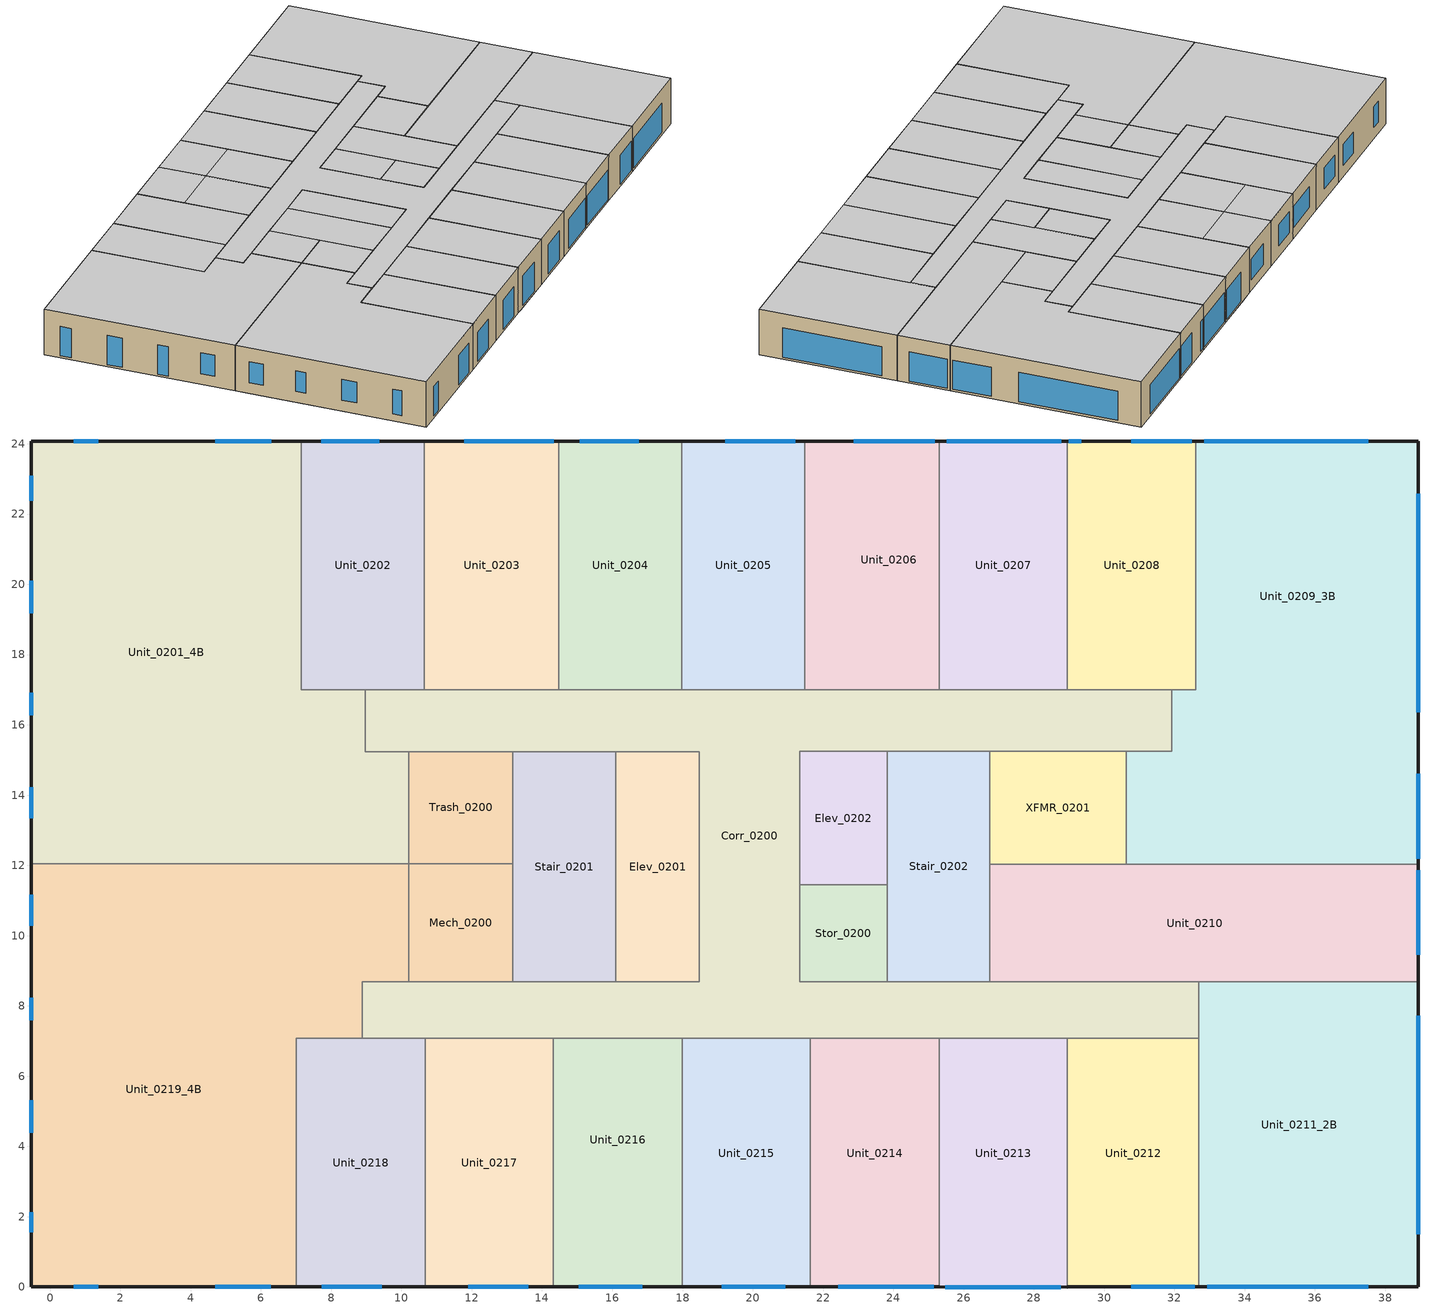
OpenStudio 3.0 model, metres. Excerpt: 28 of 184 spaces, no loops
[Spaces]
Unit_0219_4B
 floor outside: 10.21,12.05 10.21,8.69 7.01,8.69 7.01,11.25 -0.53,11.25 -0.53,12.05 z5.41
 floor adiabatic (Interior Floor): 8.88,8.69 8.88,7.07 7.01,7.07 7.01,8.69 z5.41; 7.01,11.25 7.01,0 -0.53,0 -0.53,11.25 z5.41
 wall outside: -0.53,12.05 -0.53,0 7.01,0 z5.41:8.46
 wall to Mech_0200: 10.21,8.69 10.21,12.05 z5.41:8.46
 wall to Corr_0200: 8.88,7.07 8.88,8.69 10.21,8.69 z5.41:8.46
 wall to Unit_0218: 7.01,0 7.01,7.07 8.88,7.07 z5.41:8.46
 wall to Unit_0201_4B: 10.21,12.05 -0.53,12.05 z5.41:8.46
 window (SEC-2015 Glazing - Fixed Metal Frame - N): -0.53,5.32 -0.53,4.39 / -0.53,11.16 -0.53,10.28 / -0.53,8.23 -0.53,7.59 z6.14:7.54; -0.53,2.13 -0.53,1.56 z5.86:7.53
 window: 4.7,0 6.27,0 / 0.67,0 1.37,0 z5.56:7.51
 ceiling adiabatic (Interior Ceiling): 7.01,0 7.01,7.07 8.88,7.07 8.88,8.69 10.21,8.69 10.21,12.05 -0.53,12.05 -0.53,0 z8.46
Unit_0218
 floor adiabatic (Interior Floor): 7.01,7.07 10.68,7.07 10.68,0 7.01,0 z5.41
 wall outside: 7.01,0 10.68,0 z5.41:8.46
 wall to Corr_0200: 10.68,7.07 8.88,7.07 z5.41:8.46
 wall to Unit_0217: 10.68,0 10.68,7.07 z5.41:8.46
 window: 7.73,0 9.44,0 z5.56:7.51
 ceiling adiabatic (Interior Ceiling): 10.68,0 10.68,7.07 7.01,7.07 7.01,0 z8.46
Unit_0217
 floor adiabatic (Interior Floor): 14.33,7.07 14.33,0 10.68,0 10.68,7.07 z5.41
 wall outside: 10.68,0 14.33,0 z5.41:8.46
 wall to Corr_0200: 14.33,7.07 10.68,7.07 z5.41:8.46
 wall to Unit_0216: 14.33,0 14.33,7.07 z5.41:8.46
 window: 11.9,0 13.61,0 z5.56:7.51
 ceiling adiabatic (Interior Ceiling): 14.33,0 14.33,7.07 10.68,7.07 10.68,0 z8.46
Unit_0216
 floor outside: 18,1.31 18,0 14.68,0 14.68,1.31 z5.41
 floor adiabatic (Interior Floor): 14.68,1.31 14.68,0 14.33,0 14.33,1.31 z5.41; 18,7.07 18,1.31 14.33,1.31 14.33,7.07 z5.41
 wall outside: 14.33,0 18,0 z5.41:8.46
 wall to Corr_0200: 18,7.07 14.33,7.07 z5.41:8.46
 wall to Unit_0215: 18,0 18,7.07 z5.41:8.46
 window: 15.05,0 16.85,0 z5.56:7.51
 ceiling adiabatic (Interior Ceiling): 14.33,0 18,0 18,7.07 14.33,7.07 z8.46
Unit_0215
 floor outside: 21.35,1.31 21.35,0.53 21.64,0.53 21.64,0 18,0 18,1.31 z5.41
 floor adiabatic (Interior Floor): 21.64,7.07 21.64,0.53 21.35,0.53 21.35,1.31 18,1.31 18,7.07 z5.41
 wall outside: 18,0 21.64,0 z5.41:8.46
 wall to Corr_0200: 21.64,7.07 18,7.07 z5.41:8.46
 wall to Unit_0214: 21.64,0 21.64,7.07 z5.41:8.46
 window: 19.11,0 20.92,0 z5.56:7.51
 ceiling adiabatic (Interior Ceiling): 18,0 21.64,0 21.64,7.07 18,7.07 z8.46
Unit_0214
 floor outside: 25.3,0.53 25.3,0 21.64,0 21.64,0.53 z5.41
 floor adiabatic (Interior Floor): 25.3,7.07 25.3,0.53 21.64,0.53 21.64,7.07 z5.41
 wall outside: 21.64,0 25.3,0 z5.41:8.46
 wall to Corr_0200: 25.3,7.07 21.64,7.07 z5.41:8.46
 wall to Unit_0213: 25.3,0 25.3,7.07 z5.41:8.46
 window: 22.43,0 25.14,0 z5.56:7.51
 ceiling adiabatic (Interior Ceiling): 25.3,0 25.3,7.07 21.64,7.07 21.64,0 z8.46
Unit_0213
 floor outside: 25.3,0.53 28.96,0.53 28.96,0 25.3,0 z5.41
 floor adiabatic (Interior Floor): 25.3,7.07 28.96,7.07 28.96,0.53 25.3,0.53 z5.41
 wall outside: 25.3,0 28.96,0 z5.41:8.46
 wall to Corr_0200: 28.96,7.07 25.3,7.07 z5.41:8.46
 wall to Unit_0212: 28.96,0 28.96,7.07 z5.41:8.46
 window: 25.49,0 28.77,0 z5.56:7.51
 ceiling adiabatic (Interior Ceiling): 28.96,0 28.96,7.07 25.3,7.07 25.3,0 z8.46
Unit_0212
 floor outside: 28.96,0.53 32.69,0.53 32.69,0 28.96,0 z5.41
 floor adiabatic (Interior Floor): 32.69,7.07 32.69,0.53 28.96,0.53 28.96,7.07 z5.41
 wall outside: 28.96,0 32.69,0 z5.41:8.46
 wall to Corr_0200: 32.69,7.07 28.96,7.07 z5.41:8.46
 wall to Unit_0211_2B: 32.69,0 32.69,7.07 z5.41:8.46
 window: 30.77,0 32.58,0 z5.56:7.51
 ceiling adiabatic (Interior Ceiling): 28.96,0 32.69,0 32.69,7.07 28.96,7.07 z8.46
Unit_0211_2B
 floor outside: 38.94,8.69 38.94,0 32.69,0 32.69,0.53 38.4,0.53 38.4,8.69 z5.41
 floor adiabatic (Interior Floor): 38.4,8.69 38.4,0.53 32.69,0.53 32.69,8.69 z5.41
 wall outside: 32.69,0 38.94,0 38.94,8.69 z5.41:8.46
 wall to Corr_0200: 32.69,8.69 32.69,7.07 z5.41:8.46
 wall to Unit_0210: 38.94,8.69 32.69,8.69 z5.41:8.46
 window: 38.94,1.49 38.94,7.73 / 32.94,0 37.52,0 z5.56:7.51
 ceiling adiabatic (Interior Ceiling): 38.94,0 38.94,8.69 32.69,8.69 32.69,0 z8.46
Corr_0200
 floor outside: 18.48,17.01 18.48,15.24 8.97,15.24 8.97,17.01 z5.41
 floor adiabatic (Interior Floor): 18.48,17.01 31.92,17.01 31.92,15.25 21.34,15.25 21.34,8.69 18.48,8.69 z5.41; 8.88,8.69 32.69,8.69 32.69,7.07 8.88,7.07 z5.41
 wall to Stair_0202: 26.75,8.69 23.83,8.69 / 23.83,15.25 26.75,15.25 z5.41:8.46
 wall to Unit_0210: 32.69,8.69 26.75,8.69 z5.41:8.46
 wall to Mech_0200: 13.17,8.69 10.21,8.69 z5.41:8.46
 wall to Stair_0201: 16.1,8.69 13.17,8.69 / 13.17,15.24 16.1,15.24 z5.41:8.46
 wall to Elev_0201: 16.1,15.24 18.48,15.24 18.48,8.69 16.1,8.69 z5.41:8.46
 wall to Trash_0200: 10.21,15.24 13.17,15.24 z5.41:8.46
 wall to Unit_0201_4B: 8.97,17.01 8.97,15.24 10.21,15.24 z5.41:8.46
 wall to Unit_0202: 10.66,17.01 8.97,17.01 z5.41:8.46
 wall to Unit_0203: 14.48,17.01 10.66,17.01 z5.41:8.46
 wall to Unit_0204: 17.98,17.01 14.48,17.01 z5.41:8.46
 wall to Unit_0205: 21.48,17.01 17.98,17.01 z5.41:8.46
 wall to Unit_0206: 25.31,17.01 21.48,17.01 z5.41:8.46
 wall to Unit_0207: 28.96,17.01 25.31,17.01 z5.41:8.46
 wall to Unit_0208: 31.92,17.01 28.96,17.01 z5.41:8.46
 wall to Unit_0209_3B: 30.63,15.25 31.92,15.25 31.92,17.01 z5.41:8.46
 wall to XFMR_0201: 26.75,15.25 30.63,15.25 z5.41:8.46
 wall to Elev_0202: 21.34,11.44 21.34,15.25 23.83,15.25 z5.41:8.46
 wall to Stor_0200: 23.83,8.69 21.34,8.69 21.34,11.44 z5.41:8.46
 ceiling adiabatic (Interior Ceiling): 32.69,7.07 32.69,8.69 21.34,8.69 21.34,15.25 31.92,15.25 31.92,17.01 8.97,17.01 8.97,15.24 18.48,15.24 18.48,8.69 8.88,8.69 8.88,7.07 z8.46
Mech_0200
 floor outside: 13.17,12.05 13.17,8.69 10.21,8.69 10.21,12.05 z5.41
 wall to Trash_0200: 13.17,12.05 10.21,12.05 z5.41:8.46
 wall to Stair_0201: 13.17,8.69 13.17,12.05 z5.41:8.46
 ceiling adiabatic (Interior Ceiling): 10.21,8.69 13.17,8.69 13.17,12.05 10.21,12.05 z8.46
Stair_0201
 floor adiabatic (Interior Floor): 16.1,15.24 16.1,8.69 13.17,8.69 13.17,15.24 z5.41
 wall to Trash_0200: 13.17,15.24 13.17,12.05 z5.41:8.46
 wall to Elev_0201: 16.1,8.69 16.1,15.24 z5.41:8.46
 ceiling adiabatic (Interior Ceiling): 16.1,8.69 16.1,15.24 13.17,15.24 13.17,8.69 z8.46
Elev_0201
 floor adiabatic (Interior Floor): 18.48,15.24 18.48,8.69 16.1,8.69 16.1,15.24 z5.41
 ceiling adiabatic (Interior Ceiling): 18.48,8.69 18.48,15.24 16.1,15.24 16.1,8.69 z8.46
Stor_0200
 floor adiabatic (Interior Floor): 23.83,11.44 23.83,8.69 21.34,8.69 21.34,11.44 z5.41
 wall to Elev_0202: 23.83,11.44 21.34,11.44 z5.41:8.46
 wall to Stair_0202: 23.83,8.69 23.83,11.44 z5.41:8.46
 ceiling adiabatic (Interior Ceiling): 23.83,8.69 23.83,11.44 21.34,11.44 21.34,8.69 z8.46
Stair_0202
 floor adiabatic (Interior Floor): 26.75,15.25 26.75,8.69 23.83,8.69 23.83,15.25 z5.41
 wall to Elev_0202: 23.83,15.25 23.83,11.44 z5.41:8.46
 wall to XFMR_0201: 26.75,12.03 26.75,15.25 z5.41:8.46
 wall to Unit_0210: 26.75,8.69 26.75,12.03 z5.41:8.46
 ceiling adiabatic (Interior Ceiling): 26.75,8.69 26.75,15.25 23.83,15.25 23.83,8.69 z8.46
Unit_0210
 floor outside: 38.94,12.03 38.94,8.69 38.4,8.69 38.4,12.03 z5.41
 floor adiabatic (Interior Floor): 38.4,12.03 38.4,8.69 26.75,8.69 26.75,12.03 z5.41
 wall outside: 38.94,8.69 38.94,12.03 z5.41:8.46
 wall to XFMR_0201: 30.63,12.03 26.75,12.03 z5.41:8.46
 wall to Unit_0209_3B: 38.94,12.03 30.63,12.03 z5.41:8.46
 window: 38.94,9.46 38.94,11.86 z5.56:7.51
 ceiling adiabatic (Interior Ceiling): 26.75,8.69 38.94,8.69 38.94,12.03 26.75,12.03 z8.46
Elev_0202
 floor adiabatic (Interior Floor): 23.83,15.25 23.83,11.44 21.34,11.44 21.34,15.25 21.87,15.25 z5.41
 ceiling adiabatic (Interior Ceiling): 23.83,11.44 23.83,15.25 21.34,15.25 21.34,11.44 z8.46
XFMR_0201
 floor adiabatic (Interior Floor): 30.63,15.25 30.63,12.03 26.75,12.03 26.75,15.25 z5.41
 wall to Unit_0209_3B: 30.63,12.03 30.63,15.25 z5.41:8.46
 ceiling adiabatic (Interior Ceiling): 30.63,12.03 30.63,15.25 26.75,15.25 26.75,12.03 z8.46
Unit_0209_3B
 floor outside: 38.94,24.08 38.94,12.03 38.4,12.03 38.4,24.08 z5.41
 floor adiabatic (Interior Floor): 38.4,15.25 38.4,12.03 30.63,12.03 30.63,15.25 z5.41; 32.61,24.08 38.4,24.08 38.4,15.25 31.92,15.25 31.92,17.01 32.61,17.01 z5.41
 wall outside: 38.94,12.03 38.94,24.08 32.61,24.08 z5.41:8.46
 wall to Unit_0208: 32.61,24.08 32.61,17.01 31.92,17.01 z5.41:8.46
 window: 38.94,12.19 38.94,14.62 / 38.94,16.35 38.94,22.58 / 37.52,24.08 32.86,24.08 z5.56:7.51
 ceiling adiabatic (Interior Ceiling): 38.94,12.03 38.94,24.08 32.61,24.08 32.61,17.01 31.92,17.01 31.92,15.25 30.63,15.25 30.63,12.03 z8.46
Unit_0201_4B
 floor outside: 7.15,24.08 7.15,17.01 8.97,17.01 8.97,15.24 10.21,15.24 10.21,12.05 -0.53,12.05 -0.53,24.08 z5.41
 wall outside: 7.15,24.08 -0.53,24.08 -0.53,12.05 z5.41:8.46
 wall to Trash_0200: 10.21,12.05 10.21,15.24 z5.41:8.46
 wall to Unit_0202: 8.97,17.01 7.15,17.01 7.15,24.08 z5.41:8.46
 window (SEC-2015 Glazing - Fixed Metal Frame - N): -0.53,20.1 -0.53,19.18 / -0.53,23.09 -0.53,22.37 / -0.53,16.91 -0.53,16.27 z5.56:7.51; -0.53,14.22 -0.53,13.34 z6.14:7.54
 window: 6.3,24.08 4.7,24.08 / 1.37,24.08 0.67,24.08 z6.14:7.54
 ceiling adiabatic (Interior Ceiling): 10.21,12.05 10.21,15.24 8.97,15.24 8.97,17.01 7.15,17.01 7.15,24.08 -0.53,24.08 -0.53,12.05 z8.46
Trash_0200
 floor outside: 13.17,15.24 13.17,12.05 10.21,12.05 10.21,15.24 z5.41
 ceiling adiabatic (Interior Ceiling): 13.17,12.05 13.17,15.24 10.21,15.24 10.21,12.05 z8.46
Unit_0202
 floor outside: 7.15,24.08 10.66,24.08 10.66,17.01 7.15,17.01 z5.41
 wall outside: 10.66,24.08 7.15,24.08 z5.41:8.46
 wall to Unit_0203: 10.66,17.01 10.66,24.08 z5.41:8.46
 window: 9.37,24.08 7.72,24.08 z6.14:7.54
 ceiling adiabatic (Interior Ceiling): 10.66,17.01 10.66,24.08 7.15,24.08 7.15,17.01 z8.46
Unit_0203
 floor outside: 14.48,24.08 14.48,17.01 10.66,17.01 10.66,24.08 z5.41
 wall outside: 14.48,24.08 10.66,24.08 z5.41:8.46
 wall to Unit_0204: 14.48,17.01 14.48,24.08 z5.41:8.46
 window: 14.34,24.08 11.78,24.08 z6.14:7.54
 ceiling adiabatic (Interior Ceiling): 14.48,17.01 14.48,24.08 10.66,24.08 10.66,17.01 z8.46
Unit_0204
 floor outside: 17.98,24.08 17.98,17.01 14.48,17.01 14.48,24.08 z5.41
 wall outside: 17.98,24.08 14.48,24.08 z5.41:8.46
 wall to Unit_0205: 17.98,17.01 17.98,24.08 z5.41:8.46
 window: 16.76,24.08 15.07,24.08 z6.14:7.54
 ceiling adiabatic (Interior Ceiling): 17.98,21.13 17.98,24.08 14.48,24.08 14.48,21.13 z8.46; 17.98,17.01 17.98,21.13 14.48,21.13 14.48,17.01 z8.46
Unit_0205
 floor outside: 21.48,24.08 21.48,17.32 18.48,17.32 18.48,17.01 17.98,17.01 17.98,24.08 z5.41
 floor adiabatic (Interior Floor): 21.48,17.32 21.48,17.01 18.48,17.01 18.48,17.32 z5.41
 wall outside: 21.48,24.08 17.98,24.08 z5.41:8.46
 wall to Unit_0206: 21.48,17.01 21.48,24.08 z5.41:8.46
 window: 21.21,24.08 19.22,24.08 z6.14:7.54
 ceiling adiabatic (Interior Ceiling): 21.48,21.13 21.48,24.08 17.98,24.08 17.98,21.13 z8.46; 21.48,17.01 21.48,21.13 17.98,21.13 17.98,17.01 z8.46
Unit_0206
 floor outside: 21.48,24.08 22.42,24.08 22.42,17.32 21.48,17.32 z5.41
 floor adiabatic (Interior Floor): 25.31,17.32 25.31,17.01 21.48,17.01 21.48,17.32 z5.41; 25.31,24.08 25.31,17.32 22.42,17.32 22.42,24.08 z5.41
 wall outside: 25.31,24.08 21.48,24.08 z5.41:8.46
 wall to Unit_0207: 25.31,17.01 25.31,24.08 z5.41:8.46
 window: 25.17,24.08 22.87,24.08 z5.56:7.51
 ceiling adiabatic (Interior Ceiling): 25.31,17.01 25.31,24.08 21.48,24.08 21.48,17.01 z8.46
Unit_0207
 floor adiabatic (Interior Floor): 28.96,24.08 28.96,17.01 25.31,17.01 25.31,24.08 z5.41
 wall outside: 28.96,24.08 25.31,24.08 z5.41:8.46
 wall to Unit_0208: 28.96,17.01 28.96,24.08 z5.41:8.46
 window: 28.77,24.08 25.52,24.08 z5.56:7.51
 ceiling adiabatic (Interior Ceiling): 28.96,17.01 28.96,24.08 25.31,24.08 25.31,17.01 z8.46
Unit_0208
 floor adiabatic (Interior Floor): 32.61,24.08 32.61,17.01 28.96,17.01 28.96,24.08 z5.41
 wall outside: 32.61,24.08 28.96,24.08 z5.41:8.46
 window: 32.5,24.08 30.77,24.08 / 29.35,24.08 29,24.08 z5.56:7.51
 ceiling adiabatic (Interior Ceiling): 32.61,17.01 32.61,24.08 28.96,24.08 28.96,17.01 z8.46
[Building]
B45_SRD: North Axis {deg}=90; Space Type=SEC2015-MF-Residential_1B; Default Construction Set=SRD; Default Schedule Set=SEC2015-MF-RESIDENTIAL-SCH-SET
[Site]
SEATTLE: Latitude {deg}=47.45; Longitude {deg}=-122.3; Time Zone {hr}=-8; Elevation {m}=122
[ClimateZones]
Climate Zone Institution Name 1=ASHRAE; Climate Zone Document Name 1=ANSI/ASHRAE Standard 169; Climate Zone Document Year 1=2006; Climate Zone Value 1=4C; Climate Zone Institution Name 2=CEC; Climate Zone Document Name 2=California Climate Zone Descriptions; Climate Zone Document Year 2=1995
[SizingPeriod:DesignDay] Barometric Pressure {Pa}=99868; Sky Clearness=0; Rain Indicator=0; Snow Indicator=0; Day of Month=21; Daylight Saving Time Indicator=0; Humidity Indicating Type=Wetbulb; Dry-Bulb Temperature Range Modifier Type=DefaultMultipliers
Name | Maximum Dry-Bulb Temperature {C} | Daily Dry-Bulb Temperature Range {deltaC} | Humidity Indicating Conditions at Maximum Dry-Bulb | Wind Speed {m/s} | Wind Direction {deg} | Month | Day Type | Solar Model Indicator | ASHRAE Taub | ASHRAE Taud
SEATTLE Ann Htg 99.6% Condns DB | -4.2 | 0 | -4.2 | 4.3 | 20 | 12 | WinterDesignDay | ASHRAEClearSky
SEATTLE Ann Clg .4% Condns DB=>MWB | 29.4 | 10.4 | 18.3 | 4.2 | 350 | 8 | SummerDesignDay | ASHRAETau | 0.352 | 2.561
[Construction]
Interior Floor: F16 Acoustic tile, F05 Ceiling air space resistance, M11 100mm lightweight concrete
Interior Wall: G01a 19mm gypsum board, F04 Wall air space resistance, G01a 19mm gypsum board
Interior Ceiling: M11 100mm lightweight concrete, F05 Ceiling air space resistance, F16 Acoustic tile
SEC-2015 Opaque Door- Swinging: SEC-2015 Opaque Door- Swinging - Material
SEC-2015 Comm Group R ExtRoof IEAD: Roof Membrane, IEAD Roof Insulation R-36.7 IP, Metal Decking
SEC-2015 Comm Group R Exposed Floor Mass: CP02 CARPET PAD 2, MAT-CC05 8 HW CONCRETE, Floor Insulation R-30 IP
SEC-2015 Glazed Door - SEW: SEC-2015 Glazed Door - SEW - Material
SEC-2015 Glazing - Fixed Metal Frame - SEW: SEC-2015 Glazing - Fixed Metal Frame - SEW - Material
SEC-2015 Opaque Door- NonSwinging: SEC-2015 Opaque Door- NonSwinging - Material
SEC-2015 Glazing - Fixed Metal Frame - N: SEC-2015 Glazing - Fixed Metal Frame - N - Material
SEC-2015 Comm Group R AG ExtWall SteelFrame: R-19 + R-8.5 CI: Stucco - 7/8 inch, 5/8 in. Gypsum Board, R-9.77 CI, R-19 Cavity (R-7.1 eff), 5/8 in. Gypsum Board
[Material:NoMass]
Name | Roughness | Thermal Resistance {m2-K/W} | Thermal Absorptance | Solar Absorptance | Visible Absorptance
CP02 CARPET PAD 2 | VeryRough | 0.21648 | 0.9 | 0.7 | 0.8
SEC-2015 Opaque Door- Swinging - Material | Smooth | 0.475497
SEC-2015 Opaque Door- NonSwinging - Material | Smooth | 0.517764
[Material]
Name | Roughness | Thickness {m} | Conductivity {W/m-K} | Density {kg/m3} | Specific Heat {J/kg-K} | Thermal Absorptance | Solar Absorptance | Visible Absorptance
Roof Membrane | VeryRough | 0.0095 | 0.16 | 1121.29 | 1460 | 0.9 | 0.7 | 0.7
Metal Decking | MediumSmooth | 0.0015 | 45.006 | 7680 | 418.4 | 0.9 | 0.6 | 0.6
F16 Acoustic tile | MediumSmooth | 0.0191 | 0.06 | 368 | 590 | 0.9 | 0.3 | 0.3
M11 100mm lightweight concrete | MediumRough | 0.1016 | 0.53 | 1280 | 840 | 0.9 | 0.5 | 0.5
G01a 19mm gypsum board | MediumSmooth | 0.019 | 0.16 | 800 | 1090 | 0.9 | 0.4 | 0.4
5/8 in. Gypsum Board | MediumSmooth | 0.0159 | 0.16 | 800 | 1090 | 0.9 | 0.7 | 0.7
IEAD Roof Insulation R-36.7 IP | MediumRough | 0.316696 | 0.049 | 265 | 836.8 | 0.9 | 0.7 | 0.7
MAT-CC05 8 HW CONCRETE | Rough | 0.20321 | 1.311 | 2240 | 836.8 | 0.9 | 0.7 | 0.7
Floor Insulation R-30 IP | MediumRough | 0.237749 | 0.045 | 265 | 836.8 | 0.9 | 0.7 | 0.7
Stucco - 7/8 inch | Smooth | 0.022352 | 0.701106 | 1855.1 | 837.36
R-19 Cavity (R-7.1 eff) | MediumSmooth | 0.0287823 | 0.0230188 | 16.0185 | 1130.436 | 0.9
R-9.77 CI | MediumSmooth | 0.0396151 | 0.0230188 | 16.0185 | 1130.436
[Material:AirGap]
Name | Thermal Resistance {m2-K/W}
F05 Ceiling air space resistance | 0.18
F04 Wall air space resistance | 0.15
[WindowMaterial:Blind]
Window Material Blind 1: Slat Width {m}=0.025; Slat Separation {m}=0.01875; Front Side Slat Beam Solar Reflectance=0.5; Back Side Slat Beam Solar Reflectance=0.5; Front Side Slat Diffuse Solar Reflectance=0.5; Back Side Slat Diffuse Solar Reflectance=0.5; Slat Beam Visible Transmittance=0
[WindowMaterial:SimpleGlazingSystem] Visible Transmittance=0.6
Name | U-Factor {W/m2-K} | Solar Heat Gain Coefficient
SEC-2015 Glazed Door - SEW - Material | 3.40696 | 0.35
SEC-2015 Glazing - Fixed Metal Frame - SEW - Material | 2.15774 | 0.35
SEC-2015 Glazing - Fixed Metal Frame - N - Material | 2.15774 | 0.53
[Construction:FfactorGroundFloor]
SEC-2015 Comm Group R Slab-On-Ground: F-Factor {W/m-K}=0.934597; Area {m2}=88.9082; PerimeterExposed {m}=40.2336
[DefaultSurfaceConstructions]
Name | Floor Construction | Wall Construction | Roof Ceiling Construction
Default Surface Constructions 27 | Interior Floor | Interior Wall | Interior Ceiling
Default Surface Constructions 28 | SEC-2015 Comm Group R Slab-On-Ground
Default Surface Constructions 22 adj ext wall insulation adj ext wall insulation adj ext wall insulation adj ext wall insulation adj ext wall insulation adj ext wall insulation adj ext wall insulation adj ext wall insulation adj ext wall insulation adj ext wall insulation adj ext wall insulation adj ext wall insulation adj ext wall insulation adj ext wall insulation adj ext wall insulation adj ext wall insulation adj ext wall insulation adj ext wall insulation adj ext wall insulation adj ext wall insulation adj ext wall insulation | SEC-2015 Comm Group R Exposed Floor Mass | SEC-2015 Comm Group R AG ExtWall SteelFrame: R-19 + R-8.5 CI | SEC-2015 Comm Group R ExtRoof IEAD
[DefaultSubSurfaceConstructions]
Name | Fixed Window Construction | Door Construction | Glass Door Construction | Overhead Door Construction
Default Sub Surface Constructions 19 | SEC-2015 Glazing - Fixed Metal Frame - SEW | SEC-2015 Opaque Door- Swinging | SEC-2015 Glazed Door - SEW | SEC-2015 Opaque Door- NonSwinging
Default Sub Surface Constructions 20
[DefaultConstructionSet]
SRD: Default Exterior Surface Constructions=Default Surface Constructions 22 adj ext wall insulation adj ext wall insulation adj ext wall insulation adj ext wall insulation adj ext wall insulation adj ext wall insulation adj ext wall insulation adj ext wall insulation adj ext wall insulation adj ext wall insulation adj ext wall insulation adj ext wall insulation adj ext wall insulation adj ext wall insulation adj ext wall insulation adj ext wall insulation adj ext wall insulation adj ext wall insulation adj ext wall insulation adj ext wall insulation adj ext wall insulation; Default Interior Surface Constructions=Default Surface Constructions 27; Default Ground Contact Surface Constructions=Default Surface Constructions 28; Default Exterior SubSurface Constructions=Default Sub Surface Constructions 19; Default Interior SubSurface Constructions=Default Sub Surface Constructions 20
[Lights:Definition] Design Level Calculation Method=Watts/Area
Name | Watts per Space Floor Area {W/m2} | Fraction Radiant
Stair Lights Definition | 5.38196
Storage Lights Definition | 4.84376
Elec/Mech Lights Definition | 7.31946 | 1
Apartment Lights Definition | 2.90626 | 1
Corridor Lights Definition | 5.16668 | 1
[DesignSpecification:OutdoorAir] Outdoor Air Method=Maximum
Name | Outdoor Air Flow per Person {m3/s-person} | Outdoor Air Flow per Floor Area {m3/s-m2} | Outdoor Air Flow Rate {m3/s} | Outdoor Air Flow Air Changes per Hour {1/hr}
SEC-2015 MF-Apartment Ventilation-1B | 0 | 0 | 0.0141584
SEC-2015 MF-Amenity Ventilation | 0.00235974 | 0.0006096
SEC-2015 MF-Elec/MechRoom Ventilation; SEC-2015 MF-Stair Ventilation |  | 0.0003048
SEC-2015 MF-Storage Ventilation |  | 0.0006096
SEC-2015 MF-Apartment Ventilation-2B | 0 | 0 | 0.0259571
SEC-2015 MF-Apartment Ventilation-3B |  | 0 | 0.0259571 | 0
SEC-2015 MF-Apartment Ventilation-4B |  | 0 | 0.0353961 | 0
[ThermostatSetpoint:DualSetpoint]
Name | Heating Setpoint Temperature Schedule | Cooling Setpoint Temperature Schedule
Thermostat Setpoint Dual Setpoint 8 | SEC2015-MF-Corridor_HtgSetp | SEC2015-MF-Corridor_ClgSetp
Thermostat Setpoint Dual Setpoint 14 | SEC2015-MF-ElecMech_HtgSetp | SEC2015-MF-ElecMech_ClgSetp
Thermostat Setpoint Dual Setpoint 23; Thermostat Setpoint Dual Setpoint 24; Thermostat Setpoint Dual Setpoint 45; Thermostat Setpoint Dual Setpoint 57; Thermostat Setpoint Dual Setpoint 58; Thermostat Setpoint Dual Setpoint 74; Thermostat Setpoint Dual Setpoint 80
Thermostat Setpoint Dual Setpoint 85; Thermostat Setpoint Dual Setpoint 86; Thermostat Setpoint Dual Setpoint 87; Thermostat Setpoint Dual Setpoint 88; Thermostat Setpoint Dual Setpoint 89; Thermostat Setpoint Dual Setpoint 90; Thermostat Setpoint Dual Setpoint 91; Thermostat Setpoint Dual Setpoint 92; Thermostat Setpoint Dual Setpoint 93; Thermostat Setpoint Dual Setpoint 94; Thermostat Setpoint Dual Setpoint 95; Thermostat Setpoint Dual Setpoint 96; Thermostat Setpoint Dual Setpoint 97; Thermostat Setpoint Dual Setpoint 98; Thermostat Setpoint Dual Setpoint 99; Thermostat Setpoint Dual Setpoint 100; Thermostat Setpoint Dual Setpoint 101; Thermostat Setpoint Dual Setpoint 102; Thermostat Setpoint Dual Setpoint 103 | SEC2015-MF-Apartment_HtgSetp | SEC2015-MF-Apartment_ClgSetp
[People:Definition] Number of People Calculation Method=People; Fraction Radiant=0.3
Name | Number of People {people}
Apartment 1BR People Definition | 1
Apartment 2BR People Definition | 2
Apartment 3BR People Definition | 3
Apartment 4BR People Definition | 4
[ShadingControl]
Shading Control 1: Shading Type=InteriorBlind; Shading Device Material=Window Material Blind 1
[BuildingStory]
Building Story 02: Nominal Z Coordinate {m}=5.4102; Nominal Floor to Floor Height {m}=2.9464
[Space] Default Construction Set=SRD; Building Story=Building Story 02
Name | Space Type | Thermal Zone
Unit_0219_4B | SEC2015-MF-Residential_4B | Thermal Zone: Unit_0219_4B
Unit_0218 | SEC2015-MF-Residential_1B | Thermal Zone: Unit_0218
Unit_0217 | SEC2015-MF-Residential_1B | Thermal Zone: Unit_0217
Unit_0216 | SEC2015-MF-Residential_1B | Thermal Zone: Unit_0216
Unit_0215 | SEC2015-MF-Residential_1B | Thermal Zone: Unit_0215
Unit_0214 | SEC2015-MF-Residential_1B | Thermal Zone: Unit_0214
Unit_0213 | SEC2015-MF-Residential_1B | Thermal Zone: Unit_0213
Unit_0212 | SEC2015-MF-Residential_1B | Thermal Zone: Unit_0212
Unit_0211_2B | SEC2015-MF-Residential_2B | Thermal Zone: Unit_0211_2B
Corr_0200 | SEC2015-MF-Coridor | Thermal Zone: Corr_0200
Mech_0200 | SEC2015-MF-Elec/MechRoom | Thermal Zone: Mech_0200
Stair_0201 | SEC2015-MF-Stair | Thermal Zone: Stair_0201
Elev_0201 | SEC2015-MF-Shaft | Thermal Zone: Elev_0201
Stor_0200 | SEC2015-MF-Storage | Thermal Zone: Stor_0200
Stair_0202 | SEC2015-MF-Stair | Thermal Zone: Stair_0202
Unit_0210 | SEC2015-MF-Residential_1B | Thermal Zone: Unit_0210
Elev_0202 | SEC2015-MF-Shaft | Thermal Zone: Elev_0202
XFMR_0201 | SEC2015-MF-Transformer | Thermal Zone: XFMR_0201
Unit_0209_3B | SEC2015-MF-Residential_3B | Thermal Zone: Unit_0209_3B
Unit_0201_4B | SEC2015-MF-Residential_4B | Thermal Zone: Unit_0201_4B
Trash_0200 | SEC2015-MF-Storage | Thermal Zone: Trash_0200
Unit_0202 | SEC2015-MF-Residential_1B | Thermal Zone: Unit_0202
Unit_0203 | SEC2015-MF-Residential_1B | Thermal Zone: Unit_0203
Unit_0204 | SEC2015-MF-Residential_1B | Thermal Zone: Unit_0204
Unit_0205 | SEC2015-MF-Residential_1B | Thermal Zone: Unit_0205
Unit_0206 | SEC2015-MF-Residential_1B | Thermal Zone: Unit_0206
Unit_0207 | SEC2015-MF-Residential_1B | Thermal Zone: Unit_0207
Unit_0208 | SEC2015-MF-Residential_1B | Thermal Zone: Unit_0208
[SpaceType]
Name | Default Schedule Set | Design Specification Outdoor Air Object | Standards Building Type | Standards Space Type
SEC2015-MF-Residential_1B | SEC2015-MF-RESIDENTIAL-SCH-SET | SEC-2015 MF-Apartment Ventilation-1B | MidriseApartment | Apartment
SEC2015-MF-Coridor | SEC2015-MF-CORRIDOR-SCH-SET | SEC-2015 MF-Amenity Ventilation | MidriseApartment | Corridor
SEC2015-MF-Elec/MechRoom | SEC2015-MF-ELECMECH-SCH-SET | SEC-2015 MF-Elec/MechRoom Ventilation | Office | Elec/MechRoom
SEC2015-MF-Transformer | SEC2015-MF-TRANSFORMER-SCH-SET | SEC-2015 MF-Elec/MechRoom Ventilation | Office | IT_Room
SEC2015-MF-Stair | SEC2015-MF-STAIR-SCH-SET | SEC-2015 MF-Stair Ventilation | Office | Stair
SEC2015-MF-Storage | SEC2015-MF-STORAGE-SCH-SET | SEC-2015 MF-Storage Ventilation | Office | Storage
SEC2015-MF-Shaft | SEC2015-MF-SHAFT-SCH-SET | SEC-2015 MF-Stair Ventilation | Office | Stair
SEC2015-MF-Residential_2B | SEC2015-MF-RESIDENTIAL-SCH-SET | SEC-2015 MF-Apartment Ventilation-2B | MidriseApartment | Apartment
SEC2015-MF-Residential_3B | SEC2015-MF-RESIDENTIAL-SCH-SET | SEC-2015 MF-Apartment Ventilation-3B | MidriseApartment | Apartment
SEC2015-MF-Residential_4B | SEC2015-MF-RESIDENTIAL-SCH-SET | SEC-2015 MF-Apartment Ventilation-4B | MidriseApartment | Apartment
[Lights] Fraction Replaceable=1
Name | Lights Definition | Space or SpaceType | Schedule
Apartment Lights | Apartment Lights Definition | SEC2015-MF-Residential_1B
90.1-2010 - MidriseApartment - Corridor Lights | Corridor Lights Definition | SEC2015-MF-Coridor
Lights 2 | Stair Lights Definition | SEC2015-MF-Stair
Lights 3 | Storage Lights Definition | SEC2015-MF-Storage | MidriseApartment ElecMech Light
Lights 4 | Elec/Mech Lights Definition | SEC2015-MF-Transformer | MidriseApartment ElecMech Light
Lights 7 | Elec/Mech Lights Definition | SEC2015-MF-Elec/MechRoom
Apartment Lights 1 | Apartment Lights Definition | SEC2015-MF-Residential_2B
Apartment Lights 2 | Apartment Lights Definition | SEC2015-MF-Residential_3B
Apartment Lights 3 | Apartment Lights Definition | SEC2015-MF-Residential_4B
[People] Multiplier=1
Name | People Definition | Space or SpaceType
Apartment People | Apartment 1BR People Definition | SEC2015-MF-Residential_1B
People 2 | Apartment 2BR People Definition | SEC2015-MF-Residential_2B
People 3 | Apartment 3BR People Definition | SEC2015-MF-Residential_3B
People 4 | Apartment 4BR People Definition | SEC2015-MF-Residential_4B
[SpaceInfiltration:DesignFlowRate]
Name | Design Flow Rate Calculation Method | Flow per Exterior Surface Area {m3/s-m2} | Space or SpaceType | Design Flow Rate {m3/s} | Air Changes per Hour {1/hr}
Apartment Infiltration | Flow/ExteriorArea | 0.001524
HighriseApartment Apartment Infiltration 2 | AirChanges/Hour | 0 | SEC2015-MF-Coridor | 0 | 0.11
HighriseApartment Apartment Infiltration 3 | AirChanges/Hour | 0 | SEC2015-MF-Residential_1B | 0 | 0.11
HighriseApartment Apartment Infiltration 4 | AirChanges/Hour | 0 | SEC2015-MF-Elec/MechRoom | 0 | 0.11
HighriseApartment Apartment Infiltration 6 | AirChanges/Hour | 0 | SEC2015-MF-Stair | 0 | 0.11
HighriseApartment Apartment Infiltration 7 | AirChanges/Hour | 0 | SEC2015-MF-Transformer | 0 | 0.11
HighriseApartment Apartment Infiltration 9 | AirChanges/Hour | 0 | SEC2015-MF-Storage | 0 | 0.11
HighriseApartment Apartment Infiltration 10 | AirChanges/Hour | 0 | SEC2015-MF-Shaft | 0 | 0.11
HighriseApartment Apartment Infiltration 12 | AirChanges/Hour | 0 | SEC2015-MF-Residential_4B | 0 | 0.11
HighriseApartment Apartment Infiltration 13 | AirChanges/Hour | 0 | SEC2015-MF-Residential_2B | 0 | 0.11
HighriseApartment Apartment Infiltration 14 | AirChanges/Hour | 0 | SEC2015-MF-Residential_3B | 0 | 0.11
[ElectricEquipment:Definition] Design Level Calculation Method=Watts/Area
Name | Watts per Space Floor Area {W/m2}
Apartment Electric Equipment Definition | 6.67362
Elec/MechRoom Electric Equipment Definition | 2.90626
[ElectricEquipment]
Name | Electric Equipment Definition | Space or SpaceType
Apartment Electric Equipment | Apartment Electric Equipment Definition | SEC2015-MF-Residential_1B
90.1-2010 - Office - Elec/MechRoom Electric Equipment | Elec/MechRoom Electric Equipment Definition | SEC2015-MF-Elec/MechRoom
Apartment Electric Equipment 1 | Apartment Electric Equipment Definition | SEC2015-MF-Residential_2B
Apartment Electric Equipment 2 | Apartment Electric Equipment Definition | SEC2015-MF-Residential_3B
Apartment Electric Equipment 3 | Apartment Electric Equipment Definition | SEC2015-MF-Residential_4B
[DefaultScheduleSet]
Name | Number of People Schedule | People Activity Level Schedule | Lighting Schedule | Electric Equipment Schedule | Infiltration Schedule
SEC2015-MF-RESIDENTIAL-SCH-SET | MidriseApartment Apartment Occ | MidriseApartment Activity | MidriseApartment Apartment Light | MidriseApartment Apartment Equip | MidriseApartment Infil (0.25)
SEC2015-MF-CORRIDOR-SCH-SET |  |  | Always On |  | MidriseApartment Infil (0.25)
SEC2015-MF-ELECMECH-SCH-SET; SEC2015-MF-TRANSFORMER-SCH-SET |  |  | MidriseApartment ElecMech Light | MidriseApartment Common Equip | Always On
SEC2015-MF-STAIR-SCH-SET |  |  | Always On |  | Always On
SEC2015-MF-STORAGE-SCH-SET |  |  | MidriseApartment Common Light | MidriseApartment Common Equip | Always On
SEC2015-MF-SHAFT-SCH-SET
[ThermalZone] Use Ideal Air Loads=Yes
Name | Thermostat
Thermal Zone: Unit_0201_4B | Thermostat Setpoint Dual Setpoint 85
Thermal Zone: Elev_0201 | Thermostat Setpoint Dual Setpoint 23
Thermal Zone: Unit_0219_4B | Thermostat Setpoint Dual Setpoint 103
Thermal Zone: Stair_0201 | Thermostat Setpoint Dual Setpoint 57
Thermal Zone: Mech_0200 | Thermostat Setpoint Dual Setpoint 45
Thermal Zone: Stair_0202 | Thermostat Setpoint Dual Setpoint 58
Thermal Zone: Unit_0212 | Thermostat Setpoint Dual Setpoint 96
Thermal Zone: Unit_0218 | Thermostat Setpoint Dual Setpoint 102
Thermal Zone: Unit_0217 | Thermostat Setpoint Dual Setpoint 101
Thermal Zone: Unit_0216 | Thermostat Setpoint Dual Setpoint 100
Thermal Zone: Unit_0215 | Thermostat Setpoint Dual Setpoint 99
Thermal Zone: Unit_0214 | Thermostat Setpoint Dual Setpoint 98
Thermal Zone: Unit_0213 | Thermostat Setpoint Dual Setpoint 97
Thermal Zone: Unit_0211_2B | Thermostat Setpoint Dual Setpoint 95
Thermal Zone: Corr_0200 | Thermostat Setpoint Dual Setpoint 8
Thermal Zone: Stor_0200 | Thermostat Setpoint Dual Setpoint 74
Thermal Zone: Unit_0210 | Thermostat Setpoint Dual Setpoint 94
Thermal Zone: Elev_0202 | Thermostat Setpoint Dual Setpoint 24
Thermal Zone: XFMR_0201 | Thermostat Setpoint Dual Setpoint 14
Thermal Zone: Unit_0209_3B | Thermostat Setpoint Dual Setpoint 93
Thermal Zone: Trash_0200 | Thermostat Setpoint Dual Setpoint 80
Thermal Zone: Unit_0202 | Thermostat Setpoint Dual Setpoint 86
Thermal Zone: Unit_0203 | Thermostat Setpoint Dual Setpoint 87
Thermal Zone: Unit_0208 | Thermostat Setpoint Dual Setpoint 92
Thermal Zone: Unit_0204 | Thermostat Setpoint Dual Setpoint 88
Thermal Zone: Unit_0205 | Thermostat Setpoint Dual Setpoint 89
Thermal Zone: Unit_0206 | Thermostat Setpoint Dual Setpoint 90
Thermal Zone: Unit_0207 | Thermostat Setpoint Dual Setpoint 91
[OtherEquipment:Definition]
Transformer Heat Direct Load definition: Design Level Calculation Method=EquipmentLevel; Design Level {W}=9002.26
[Exterior:Lights:Definition]
Name | Design Level {W}
Exterior Lights Definition | 6565
Exterior Lights Definition 2 | 0
[Exterior:Lights]
Name | Exterior Lights Definition | Schedule | Control Option
Exterior Lights | Exterior Lights Definition | Exterior Lighting Schedule | AstronomicalClock
Exterior Lights 1 | Exterior Lights Definition 2 | Always Off
[OtherEquipment]
Other Equipment 2: Other Equipment Definition=Transformer Heat Direct Load definition; Space or SpaceType=SEC2015-MF-Transformer; Schedule=Always On
[Schedule:Ruleset]
Name | Default Day Schedule | Summer Design Day Schedule | Winter Design Day Schedule
MidriseApartment Apartment Light | MidriseApartment Apartment Light Default Schedule | MidriseApartment Apartment Light Summer Design Day | MidriseApartment Apartment Light Winter Design Day
MidriseApartment Apartment Occ | MidriseApartment Apartment Occ Default Schedule | MidriseApartment Apartment Occ Summer Design Day | MidriseApartment Apartment Occ Winter Design Day
MidriseApartment Activity | MidriseApartment Activity Default Schedule | MidriseApartment Activity Summer Design Day | MidriseApartment Activity Winter Design Day
MidriseApartment Infil (0.25) | MidriseApartment Infil Default Schedule | MidriseApartment Infil Summer Design Day | MidriseApartment Infil Winter Design Day
MidriseApartment Apartment Equip | MidriseApartment Apartment Equip Default Schedule | MidriseApartment Apartment Equip Summer Design Day | MidriseApartment Apartment Equip Winter Design Day
SEC2015-MF-Apartment_HtgSetp | MidriseApartment Apartment HtgSetp Default Schedule | Schedule Day 5 | Schedule Day 4
SEC2015-MF-Apartment_ClgSetp | MidriseApartment Apartment ClgSetp Default Schedule | Schedule Day 3 | Schedule Day 2
SEC2015-MF-Corridor_HtgSetp | Schedule Day 1 | Schedule Day 8 | Schedule Day 7
SEC2015-MF-Corridor_ClgSetp | Schedule Day 6 | Schedule Day 11 | Schedule Day 10
Always On | Always On Default
MidriseApartment ElecMech Light | Schedule Day 9
SEC2015-MF-ElecMech_ClgSetp | Schedule Day 12
SEC2015-MF-ElecMech_HtgSetp | Schedule Day 13
MidriseApartment Common Equip | MidriseApartment Apartment Equip Default Schedule 2 | MidriseApartment Apartment Equip Summer Design Day 2 | MidriseApartment Apartment Equip Winter Design Day 1
MidriseApartment Common Light | MidriseApartment Apartment Light Default Schedule 1 | MidriseApartment Apartment Light Summer Design Day 1 | MidriseApartment Apartment Light Winter Design Day 1
Exterior Lighting Schedule | Always On Default 2
Always Off | Always On Default 3
[Schedule:Day]
MidriseApartment Apartment Light Default Schedule; MidriseApartment Apartment Light Summer Design Day; MidriseApartment Apartment Light Winter Design Day: 6, 0, 0.016, 7, 0, 0.077, 9, 0, 0.14, 12, 0, 0.108, 17, 0, 0.077, 18, 0, 0.108, 22, 0, 0.217, 23, 0, 0.186, 24, 0, 0.015
MidriseApartment Apartment Occ Default Schedule; MidriseApartment Apartment Occ Summer Design Day; MidriseApartment Apartment Occ Winter Design Day: 7, 0, 1, 8, 0, 0.85, 9, 0, 0.39, 16, 0, 0.25, 17, 0, 0.3, 18, 0, 0.52, 21, 0, 0.87, 24, 0, 1
MidriseApartment Activity Default Schedule; MidriseApartment Activity Summer Design Day; MidriseApartment Activity Winter Design Day: 24, 0, 120
MidriseApartment Infil Default Schedule: 24, 0, 0.25
MidriseApartment Infil Summer Design Day; MidriseApartment Infil Winter Design Day; Always On Default: 24, 0, 1
MidriseApartment Apartment Equip Default Schedule; MidriseApartment Apartment Equip Summer Design Day; MidriseApartment Apartment Equip Winter Design Day: 5, 0, 0.1, 6, 0, 0.2, 7, 0, 0.45, 8, 0, 0.55, 9, 0, 0.45, 16, 0, 0.1, 17, 0, 0.35, 18, 0, 0.6, 19, 0, 0.55, 20, 0, 0.5, 21, 0, 0.35, 22, 0, 0.3, 23, 0, 0.2, 24, 0, 0.1
MidriseApartment Apartment HtgSetp Default Schedule: 8, 0, 21.1, 23, 0, 22.2222, 24, 0, 21.1111
Schedule Day 5; Schedule Day 4: 24, 0, 21.1
MidriseApartment Apartment ClgSetp Default Schedule: 10, 0, 25.5556, 16, 0, 26.6667, 24, 0, 25.5556
Schedule Day 3; Schedule Day 2: 24, 0, 23.9
Schedule Day 1: 5, 0, 15.5556, 6, 0, 17.7778, 23, 0, 20, 24, 0, 15.5556
Schedule Day 8; Schedule Day 7: 24, 0, 15.6
Schedule Day 6: 5, 0, 29.4444, 6, 0, 26.6667, 23, 0, 25.5556, 24, 0, 29.4444
Schedule Day 11; Schedule Day 10: 24, 0, 40
Schedule Day 9: 8, 0, 0, 18, 0, 0.2, 24, 0, 0
Schedule Day 12: 24, 0, 29.4444
Schedule Day 13: 24, 0, 7.22222
MidriseApartment Apartment Equip Default Schedule 2; MidriseApartment Apartment Equip Summer Design Day 2; MidriseApartment Apartment Equip Winter Design Day 1: 5, 0, 0.1, 6, 0, 0.3, 10, 0, 0.45, 18, 0, 0.3, 19, 0, 0.6, 20, 0, 0.8, 21, 0, 0.9, 22, 0, 0.8, 23, 0, 0.6, 24, 0, 0.3
MidriseApartment Apartment Light Default Schedule 1; MidriseApartment Apartment Light Summer Design Day 1; MidriseApartment Apartment Light Winter Design Day 1: 5, 0, 0.1, 6, 0, 0.3, 9, 0, 0.45, 18, 0, 0.3, 19, 0, 0.6, 20, 0, 0.8, 21, 0, 0.9, 22, 0, 0.8, 23, 0, 0.6, 24, 0, 0.3
Always On Default 2: 6, 0, 1, 18, 0, 0, 24, 0, 1
Always On Default 3: 24, 0, 0
